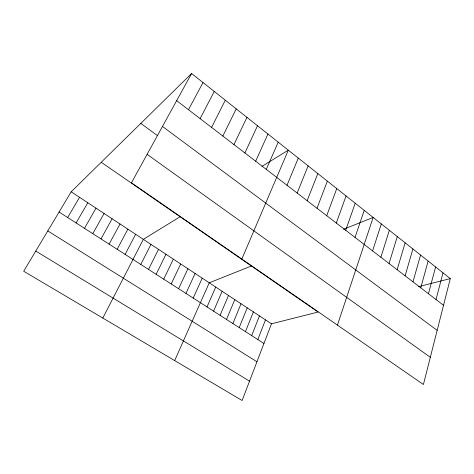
<?xml version="1.0" encoding="UTF-8"?>
<svg xmlns="http://www.w3.org/2000/svg" width="474" height="474" viewBox="0 0 474 474"><rect width="100%" height="100%" fill="white"/><g stroke="black" fill="none" stroke-linecap="round" stroke-linejoin="round"><path stroke-width="0.71" d="M450.3 278.617L423.412 384.503L131.446 182.804L191.609 73.494L450.3 278.617L418.441 286.669M436.033 299.538L443 272.828M428.443 293.714L435.612 266.975M420.758 287.825L428.135 261.044M412.978 281.858L420.568 255.042M405.104 275.821L412.907 248.969M397.129 269.706L405.151 242.818M389.053 263.508L397.301 236.591M380.871 257.24L389.35 230.287M372.588 250.882L381.303 223.906M337.441 325.111L373.151 217.442L343.526 229.256M355.02 237.415L364.239 210.379M345.718 230.281L355.21 203.216M336.279 223.047L346.056 195.958M326.71 215.706L336.771 188.593M316.999 208.258L327.356 181.127M101.24 162.268L318.09 312.034L271.472 323.813L242.113 400.506L23.7 271.235L71.189 191.792L191.609 73.494M257.838 339.556L265.487 319.873M307.146 200.703L317.805 173.555M251.682 335.604L259.456 315.897M245.467 331.616L253.371 311.886M297.151 193.042L308.118 165.876M239.198 327.599L247.232 307.839M232.876 323.541L241.041 303.757M287.007 185.263L298.288 158.085M226.501 319.446L234.796 299.639M220.066 315.317L228.498 295.486M241.835 259.065L288.316 150.175L261.909 166.421M213.573 311.151L222.14 291.297M207.019 306.945L215.729 287.072M266.264 169.354L278.202 142.153M174.663 360.59L209.259 282.806L251.421 265.991M193.208 298.087L202.214 278.161M255.652 161.219L267.94 134.018M185.944 293.424L195.104 273.474M244.886 152.966L257.518 125.752M178.603 288.713L187.929 268.746M171.191 283.956L180.677 263.965M233.949 144.582L246.948 117.368M163.702 279.156L173.354 259.142M156.142 274.304L165.965 254.265M222.845 136.068L236.212 108.86M148.504 269.398L158.494 249.348M211.57 127.417L225.316 100.221M140.784 264.451L150.957 244.377M102.811 318.06L143.338 239.352L180.108 216.737M200.117 118.636L214.254 91.446M125.118 254.396L135.647 234.28M117.161 249.288L127.873 229.161M188.48 109.713L203.02 82.541M109.121 244.134L120.023 223.983M101.003 238.92L112.095 218.757M92.797 233.658L104.079 213.478M84.502 228.332L95.985 208.139M76.118 222.958L87.803 202.748M67.652 217.525L79.537 197.297M35.763 251.054L249.525 381.149M47.791 230.933L256.944 361.763M59.09 212.032L263.947 343.472M71.189 191.792L271.472 323.813M147.112 154.34L430.321 357.301M140.814 123.388L157.522 135.653M162.469 126.44L437.152 330.384M176.66 100.648L443.528 305.286"/></g></svg>
